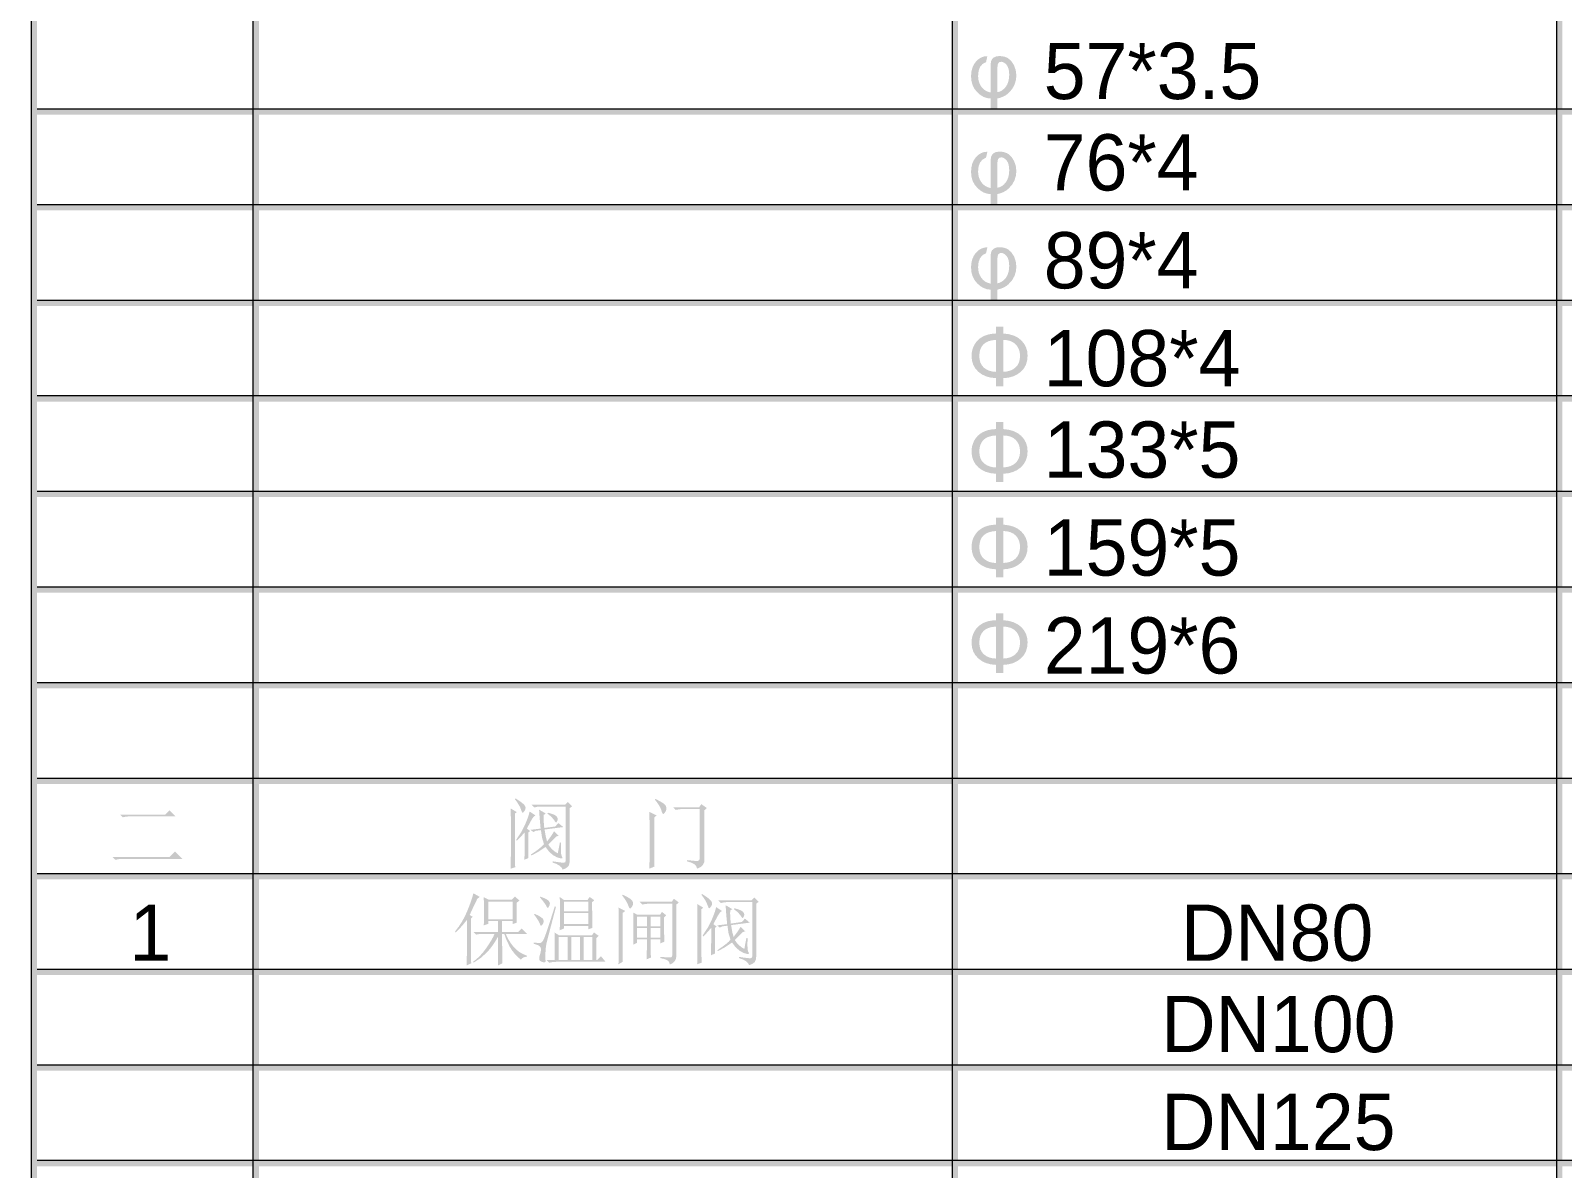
# Model space of a CAD drawing. Header units: millimetres. Extents: x 0 to 169, y 13 to 258.
# Drawn here: x 0 to 82.7, y 136.6 to 198 of the extents above; entities that cross this region are included whole.
import ezdxf

# ---------------------------------------------------------------- set-up
doc = ezdxf.new("R2010")
doc.units = ezdxf.units.MM

msp = doc.modelspace()

# ---------------------------------------------------------------- hatches: boundary and pattern name
h = msp.add_hatch(color=0)
h.dxf.hatch_style = 2
h.paths.add_polyline_path([(0, 12.706615), (0.338667, 12.706615), (0.338667, 258.105892), (0, 258.105892)])
h = msp.add_hatch(color=0)
h.dxf.hatch_style = 2
h.paths.add_polyline_path([(0, 12.706615), (0.338667, 12.706615), (0.338667, 258.105892), (0, 258.105892)])
h = msp.add_hatch(color=0)
h.dxf.hatch_style = 2
h.paths.add_polyline_path([(11.9888, 12.706615), (12.327467, 12.706615), (12.327467, 241.638226), (11.9888, 241.638226)])
h = msp.add_hatch(color=0)
h.dxf.hatch_style = 2
h.paths.add_polyline_path([(49.748722, 12.706615), (50.087385, 12.706615), (50.087385, 241.638226), (49.748722, 241.638226)])
h = msp.add_hatch(color=0)
h.dxf.hatch_style = 2
h.paths.add_polyline_path([(82.398306, 12.706615), (82.736969, 12.706615), (82.736969, 219.317976), (82.398306, 219.317976)])
h = msp.add_hatch(color=0)
h.paths.add_polyline_path([(51.679078, 196.66391), (51.60742, 196.344205), (51.419318, 196.241799), (51.284959, 196.083067), (51.204344, 195.86749), (51.177472, 195.594552), (51.187894, 195.437542), (51.219502, 195.289317), (51.272815, 195.150393), (51.348349, 195.021288), (51.442228, 194.907772), (51.557811, 194.815961), (51.694064, 194.746886), (51.849955, 194.701583), (51.849955, 196.063085), (51.858223, 196.25601), (51.883028, 196.399326), (51.934015, 196.506124), (52.026344, 196.592252), (52.154501, 196.64944), (52.324, 196.669422), (52.465593, 196.661326), (52.592717, 196.637727), (52.705372, 196.599659), (52.803557, 196.548155), (52.973056, 196.395881), (53.11775, 196.173328), (53.212146, 195.903233), (53.24453, 195.616601), (53.219725, 195.368554), (53.145311, 195.120507), (53.013019, 194.881417), (52.814582, 194.662998), (52.690558, 194.564727), (52.549998, 194.484542), (52.392902, 194.421928), (52.219269, 194.376366), (52.219269, 193.582616), (51.849955, 193.582616), (51.849955, 194.376366), (51.662025, 194.397123), (51.479263, 194.459738), (51.302701, 194.564727), (51.133375, 194.712608), (50.985494, 194.891236), (50.880505, 195.095702), (50.81789, 195.324973), (50.797134, 195.578016), (50.81367, 195.81056), (50.86328, 196.020366), (50.945962, 196.207435), (51.061717, 196.371766), (51.200038, 196.501904), (51.349727, 196.594319), (51.509752, 196.648493)])
h.paths.add_polyline_path([(52.219269, 194.71812), (52.346479, 194.751279), (52.463871, 194.809759), (52.571961, 194.894078), (52.671266, 195.004752), (52.751709, 195.138163), (52.810447, 195.290695), (52.846449, 195.462863), (52.858679, 195.655186), (52.849549, 195.825546), (52.82285, 195.972135), (52.779614, 196.093919), (52.720875, 196.189865), (52.649648, 196.263073), (52.57687, 196.316644), (52.503059, 196.349545), (52.428731, 196.360741), (52.332268, 196.34076), (52.268878, 196.283571), (52.247174, 196.235081), (52.231671, 196.164371), (52.22237, 196.071956), (52.219269, 195.958354)])
h = msp.add_hatch(color=0)
h.dxf.hatch_style = 2
h.paths.add_polyline_path([(0.338667, 193.494642), (168.994667, 193.494642), (168.994667, 193.833305), (0.338667, 193.833305)])
h = msp.add_hatch(color=0)
h.paths.add_polyline_path([(51.679078, 191.499243), (51.60742, 191.179538), (51.419318, 191.077133), (51.284959, 190.9184), (51.204344, 190.702823), (51.177472, 190.429885), (51.187894, 190.272875), (51.219502, 190.12465), (51.272815, 189.985726), (51.348349, 189.856622), (51.442228, 189.743106), (51.557811, 189.651294), (51.694064, 189.58222), (51.849955, 189.536917), (51.849955, 190.898418), (51.858223, 191.091344), (51.883028, 191.23466), (51.934015, 191.341458), (52.026344, 191.427585), (52.154501, 191.484774), (52.324, 191.504755), (52.465593, 191.496659), (52.592717, 191.47306), (52.705372, 191.434992), (52.803557, 191.383488), (52.973056, 191.231215), (53.11775, 191.008661), (53.212146, 190.738566), (53.24453, 190.451934), (53.219725, 190.203887), (53.145311, 189.95584), (53.013019, 189.716751), (52.814582, 189.498332), (52.690558, 189.40006), (52.549998, 189.319876), (52.392902, 189.257261), (52.219269, 189.2117), (52.219269, 188.41795), (51.849955, 188.41795), (51.849955, 189.2117), (51.662025, 189.232456), (51.479263, 189.295071), (51.302701, 189.40006), (51.133375, 189.547941), (50.985494, 189.726569), (50.880505, 189.931036), (50.81789, 190.160307), (50.797134, 190.413349), (50.81367, 190.645893), (50.86328, 190.855699), (50.945962, 191.042768), (51.061717, 191.207099), (51.200038, 191.337237), (51.349727, 191.429652), (51.509752, 191.483826)])
h.paths.add_polyline_path([(52.219269, 189.553453), (52.346479, 189.586612), (52.463871, 189.645093), (52.571961, 189.729411), (52.671266, 189.840085), (52.751709, 189.973496), (52.810447, 190.126028), (52.846449, 190.298197), (52.858679, 190.490519), (52.849549, 190.660879), (52.82285, 190.807468), (52.779614, 190.929252), (52.720875, 191.025198), (52.649648, 191.098406), (52.57687, 191.151977), (52.503059, 191.184878), (52.428731, 191.196075), (52.332268, 191.176093), (52.268878, 191.118905), (52.247174, 191.070415), (52.231671, 190.999704), (52.22237, 190.90729), (52.219269, 190.793688)])
h = msp.add_hatch(color=0)
h.dxf.hatch_style = 2
h.paths.add_polyline_path([(0.338667, 188.329976), (168.994667, 188.329976), (168.994667, 188.668639), (0.338667, 188.668639)])
h = msp.add_hatch(color=0)
h.paths.add_polyline_path([(51.679078, 186.334576), (51.60742, 186.014872), (51.419318, 185.912466), (51.284959, 185.753733), (51.204344, 185.538156), (51.177472, 185.265219), (51.187894, 185.108209), (51.219502, 184.959983), (51.272815, 184.82106), (51.348349, 184.691955), (51.442228, 184.578439), (51.557811, 184.486627), (51.694064, 184.417553), (51.849955, 184.37225), (51.849955, 185.733752), (51.858223, 185.926677), (51.883028, 186.069993), (51.934015, 186.176791), (52.026344, 186.262918), (52.154501, 186.320107), (52.324, 186.340089), (52.465593, 186.331993), (52.592717, 186.308394), (52.705372, 186.270325), (52.803557, 186.218821), (52.973056, 186.066548), (53.11775, 185.843995), (53.212146, 185.573899), (53.24453, 185.287267), (53.219725, 185.03922), (53.145311, 184.791174), (53.013019, 184.552084), (52.814582, 184.333665), (52.690558, 184.235394), (52.549998, 184.155209), (52.392902, 184.092594), (52.219269, 184.047033), (52.219269, 183.253283), (51.849955, 183.253283), (51.849955, 184.047033), (51.662025, 184.06779), (51.479263, 184.130404), (51.302701, 184.235394), (51.133375, 184.383274), (50.985494, 184.561903), (50.880505, 184.766369), (50.81789, 184.99564), (50.797134, 185.248682), (50.81367, 185.481226), (50.86328, 185.691033), (50.945962, 185.878101), (51.061717, 186.042432), (51.200038, 186.172571), (51.349727, 186.264985), (51.509752, 186.31916)])
h.paths.add_polyline_path([(52.219269, 184.388786), (52.346479, 184.421946), (52.463871, 184.480426), (52.571961, 184.564745), (52.671266, 184.675418), (52.751709, 184.80883), (52.810447, 184.961361), (52.846449, 185.13353), (52.858679, 185.325852), (52.849549, 185.496212), (52.82285, 185.642801), (52.779614, 185.764585), (52.720875, 185.860531), (52.649648, 185.93374), (52.57687, 185.987311), (52.503059, 186.020211), (52.428731, 186.031408), (52.332268, 186.011426), (52.268878, 185.954238), (52.247174, 185.905748), (52.231671, 185.835038), (52.22237, 185.742623), (52.219269, 185.629021)])
h = msp.add_hatch(color=0)
h.dxf.hatch_style = 2
h.paths.add_polyline_path([(0.338667, 183.165309), (168.994667, 183.165309), (168.994667, 183.503983), (0.338667, 183.503983)])
h = msp.add_hatch(color=0)
h.paths.add_polyline_path([(52.136587, 182.051854), (52.538974, 182.051854), (52.538974, 181.677028), (52.835511, 181.638701), (53.09639, 181.564718), (53.321097, 181.454561), (53.509113, 181.307714), (53.657855, 181.132014), (53.764739, 180.935643), (53.829248, 180.718602), (53.850866, 180.480891), (53.827267, 180.215274), (53.75716, 179.980663), (53.641577, 179.777058), (53.481552, 179.604458), (53.286215, 179.461918), (53.064007, 179.3571), (52.814926, 179.290524), (52.538974, 179.262705), (52.538974, 178.821733), (52.136587, 178.821733), (52.136587, 179.262705), (51.853486, 179.293797), (51.599841, 179.362613), (51.376168, 179.469669), (51.182984, 179.615483), (51.024682, 179.792302), (50.912889, 179.992376), (50.846571, 180.216221), (50.824694, 180.464354), (50.834082, 180.626532), (50.86259, 180.781992), (50.910736, 180.930217), (50.979035, 181.070691), (51.062578, 181.199882), (51.163692, 181.314604), (51.281342, 181.414856), (51.414495, 181.500639), (51.565304, 181.570833), (51.736267, 181.623973), (51.926867, 181.659544), (52.136587, 181.677028)])
h.paths.add_polyline_path([(52.136587, 181.329762), (51.934015, 181.309092), (51.756248, 181.263616), (51.603286, 181.193336), (51.475128, 181.098252), (51.373843, 180.975176), (51.301496, 180.828845), (51.258087, 180.658744), (51.243618, 180.464354), (51.259207, 180.266003), (51.306319, 180.092973), (51.38547, 179.945781), (51.497177, 179.824944), (51.633517, 179.730032), (51.785876, 179.660958), (51.953738, 179.618755), (52.136587, 179.604458)])
h.paths.add_polyline_path([(52.538974, 179.604458), (52.738445, 179.625215), (52.915178, 179.671293), (53.069174, 179.74321), (53.200432, 179.841481), (53.305766, 179.964471), (53.381644, 180.110198), (53.42755, 180.278664), (53.442967, 180.469866), (53.428498, 180.65082), (53.385089, 180.813687), (53.312742, 180.958984), (53.211457, 181.087227), (53.082352, 181.192561), (52.926892, 181.268439), (52.745594, 181.314345), (52.538974, 181.329762)])
h = msp.add_hatch(color=0)
h.dxf.hatch_style = 2
h.paths.add_polyline_path([(0.338667, 178.000642), (168.994667, 178.000642), (168.994667, 178.339305), (0.338667, 178.339305)])
h = msp.add_hatch(color=0)
h.paths.add_polyline_path([(52.136587, 176.887187), (52.538974, 176.887187), (52.538974, 176.512361), (52.835511, 176.474034), (53.09639, 176.400051), (53.321097, 176.289894), (53.509113, 176.143047), (53.657855, 175.967347), (53.764739, 175.770977), (53.829248, 175.553936), (53.850866, 175.316224), (53.827267, 175.050607), (53.75716, 174.815996), (53.641577, 174.612391), (53.481552, 174.439792), (53.286215, 174.297251), (53.064007, 174.192434), (52.814926, 174.125857), (52.538974, 174.098038), (52.538974, 173.657066), (52.136587, 173.657066), (52.136587, 174.098038), (51.853486, 174.12913), (51.599841, 174.197946), (51.376168, 174.305002), (51.182984, 174.450816), (51.024682, 174.627635), (50.912889, 174.827709), (50.846571, 175.051554), (50.824694, 175.299687), (50.834082, 175.461865), (50.86259, 175.617325), (50.910736, 175.765551), (50.979035, 175.906024), (51.062578, 176.035215), (51.163692, 176.149937), (51.281342, 176.250189), (51.414495, 176.335972), (51.565304, 176.406166), (51.736267, 176.459307), (51.926867, 176.494877), (52.136587, 176.512361)])
h.paths.add_polyline_path([(52.136587, 176.165095), (51.934015, 176.144425), (51.756248, 176.09895), (51.603286, 176.02867), (51.475128, 175.933585), (51.373843, 175.810509), (51.301496, 175.664179), (51.258087, 175.494077), (51.243618, 175.299687), (51.259207, 175.101336), (51.306319, 174.928306), (51.38547, 174.781115), (51.497177, 174.660278), (51.633517, 174.565365), (51.785876, 174.496291), (51.953738, 174.454089), (52.136587, 174.439792)])
h.paths.add_polyline_path([(52.538974, 174.439792), (52.738445, 174.460548), (52.915178, 174.506627), (53.069174, 174.578543), (53.200432, 174.676814), (53.305766, 174.799804), (53.381644, 174.945532), (53.42755, 175.113997), (53.442967, 175.3052), (53.428498, 175.486153), (53.385089, 175.64902), (53.312742, 175.794317), (53.211457, 175.922561), (53.082352, 176.027895), (52.926892, 176.103773), (52.745594, 176.149679), (52.538974, 176.165095)])
h = msp.add_hatch(color=0)
h.dxf.hatch_style = 2
h.paths.add_polyline_path([(0.338667, 172.835976), (168.994667, 172.835976), (168.994667, 173.174649), (0.338667, 173.174649)])
h = msp.add_hatch(color=0)
h.paths.add_polyline_path([(52.136587, 171.722521), (52.538974, 171.722521), (52.538974, 171.347694), (52.835511, 171.309368), (53.09639, 171.235384), (53.321097, 171.125227), (53.509113, 170.97838), (53.657855, 170.80268), (53.764739, 170.60631), (53.829248, 170.389269), (53.850866, 170.151557), (53.827267, 169.88594), (53.75716, 169.651329), (53.641577, 169.447724), (53.481552, 169.275125), (53.286215, 169.132584), (53.064007, 169.027767), (52.814926, 168.961191), (52.538974, 168.933372), (52.538974, 168.492399), (52.136587, 168.492399), (52.136587, 168.933372), (51.853486, 168.964464), (51.599841, 169.033279), (51.376168, 169.140336), (51.182984, 169.286149), (51.024682, 169.462969), (50.912889, 169.663043), (50.846571, 169.886888), (50.824694, 170.135021), (50.834082, 170.297199), (50.86259, 170.452659), (50.910736, 170.600884), (50.979035, 170.741358), (51.062578, 170.870549), (51.163692, 170.98527), (51.281342, 171.085523), (51.414495, 171.171306), (51.565304, 171.241499), (51.736267, 171.29464), (51.926867, 171.330211), (52.136587, 171.347694)])
h.paths.add_polyline_path([(52.136587, 171.000429), (51.934015, 170.979758), (51.756248, 170.934283), (51.603286, 170.864003), (51.475128, 170.768918), (51.373843, 170.645842), (51.301496, 170.499512), (51.258087, 170.32941), (51.243618, 170.135021), (51.259207, 169.936669), (51.306319, 169.76364), (51.38547, 169.616448), (51.497177, 169.495611), (51.633517, 169.400699), (51.785876, 169.331625), (51.953738, 169.289422), (52.136587, 169.275125)])
h.paths.add_polyline_path([(52.538974, 169.275125), (52.738445, 169.295882), (52.915178, 169.34196), (53.069174, 169.413876), (53.200432, 169.512148), (53.305766, 169.635137), (53.381644, 169.780865), (53.42755, 169.94933), (53.442967, 170.140533), (53.428498, 170.321487), (53.385089, 170.484354), (53.312742, 170.62965), (53.211457, 170.757894), (53.082352, 170.863228), (52.926892, 170.939106), (52.745594, 170.985012), (52.538974, 171.000429)])
h = msp.add_hatch(color=0)
h.dxf.hatch_style = 2
h.paths.add_polyline_path([(0.338667, 167.671309), (168.994667, 167.671309), (168.994667, 168.009972), (0.338667, 168.009972)])
h = msp.add_hatch(color=0)
h.paths.add_polyline_path([(52.136587, 166.557854), (52.538974, 166.557854), (52.538974, 166.183028), (52.835511, 166.144701), (53.09639, 166.070718), (53.321097, 165.960561), (53.509113, 165.813714), (53.657855, 165.638014), (53.764739, 165.441643), (53.829248, 165.224602), (53.850866, 164.986891), (53.827267, 164.721274), (53.75716, 164.486663), (53.641577, 164.283058), (53.481552, 164.110458), (53.286215, 163.967918), (53.064007, 163.8631), (52.814926, 163.796524), (52.538974, 163.768705), (52.538974, 163.327733), (52.136587, 163.327733), (52.136587, 163.768705), (51.853486, 163.799797), (51.599841, 163.868613), (51.376168, 163.975669), (51.182984, 164.121483), (51.024682, 164.298302), (50.912889, 164.498376), (50.846571, 164.722221), (50.824694, 164.970354), (50.834082, 165.132532), (50.86259, 165.287992), (50.910736, 165.436217), (50.979035, 165.576691), (51.062578, 165.705882), (51.163692, 165.820604), (51.281342, 165.920856), (51.414495, 166.006639), (51.565304, 166.076833), (51.736267, 166.129973), (51.926867, 166.165544), (52.136587, 166.183028)])
h.paths.add_polyline_path([(52.136587, 165.835762), (51.934015, 165.815092), (51.756248, 165.769616), (51.603286, 165.699336), (51.475128, 165.604252), (51.373843, 165.481176), (51.301496, 165.334845), (51.258087, 165.164744), (51.243618, 164.970354), (51.259207, 164.772003), (51.306319, 164.598973), (51.38547, 164.451781), (51.497177, 164.330944), (51.633517, 164.236032), (51.785876, 164.166958), (51.953738, 164.124755), (52.136587, 164.110458)])
h.paths.add_polyline_path([(52.538974, 164.110458), (52.738445, 164.131215), (52.915178, 164.177293), (53.069174, 164.24921), (53.200432, 164.347481), (53.305766, 164.470471), (53.381644, 164.616198), (53.42755, 164.784664), (53.442967, 164.975866), (53.428498, 165.15682), (53.385089, 165.319687), (53.312742, 165.464984), (53.211457, 165.593227), (53.082352, 165.698561), (52.926892, 165.774439), (52.745594, 165.820345), (52.538974, 165.835762)])
h = msp.add_hatch(color=0)
h.dxf.hatch_style = 2
h.paths.add_polyline_path([(0.338667, 162.499587), (168.994667, 162.499587), (168.994667, 162.846713), (0.338667, 162.846713)])
h = msp.add_hatch(color=0)
h.dxf.hatch_style = 2
h.paths.add_polyline_path([(0.338667, 157.33492), (168.994667, 157.33492), (168.994667, 157.673594), (0.338667, 157.673594)])
h = msp.add_hatch(color=0)
h.paths.add_polyline_path([(26.671102, 153.233878), (26.678337, 153.500529), (26.683505, 153.837459), (26.686605, 154.244669), (26.687639, 154.72216), (26.549146, 154.562996), (26.431324, 154.432772), (26.334172, 154.331486), (26.257691, 154.259139), (26.224618, 154.308748), (26.506427, 154.74283), (26.726224, 155.185181), (26.811921, 155.393953), (26.878497, 155.573787), (26.925437, 155.724683), (26.952222, 155.846639), (27.266415, 155.631665), (27.167196, 155.561385), (27.067977, 155.416691), (26.952222, 155.201717), (26.803394, 154.920597), (26.985295, 154.788306), (26.886076, 154.72216), (26.886076, 153.333097)])
h.paths.add_polyline_path([(27.960946, 154.060701), (28.073601, 153.906706), (28.196591, 153.775447), (28.329916, 153.666927), (28.473576, 153.581144), (28.589332, 154.176457), (28.655477, 154.15992), (28.638941, 153.812655), (28.655477, 153.553583), (28.680282, 153.445407), (28.721623, 153.36617), (28.726791, 153.338265), (28.709221, 153.320695), (28.668913, 153.31346), (28.605868, 153.316561), (28.436369, 153.36617), (28.22553, 153.481925), (28.006421, 153.667961), (27.812118, 153.92841), (27.43178, 153.672095), (27.051441, 153.465389), (27.018368, 153.514998), (27.261247, 153.680363), (27.460718, 153.829191), (27.616781, 153.961483), (27.729436, 154.077238), (27.621949, 154.432772), (27.564071, 154.837915), (27.299488, 154.804842), (27.15066, 154.738696), (27.001832, 154.854451), (27.547535, 154.920597), (27.497925, 155.449764), (27.464852, 155.945858), (27.828655, 155.730884), (27.712899, 155.664738), (27.708765, 155.514876), (27.712899, 155.346411), (27.725302, 155.159342), (27.745972, 154.95367), (28.341285, 155.036352), (28.506649, 155.218253), (28.771233, 155.00328), (27.762509, 154.870988), (27.820386, 154.51132), (27.8948, 154.226066), (28.097372, 154.494783), (28.275139, 154.771769), (28.523186, 154.540259), (28.390894, 154.490649), (28.167652, 154.267407)])
h.paths.add_polyline_path([(27.94441, 155.780493), (28.108741, 155.731917), (28.237932, 155.685408), (28.331983, 155.640967), (28.390894, 155.598592), (28.452906, 155.520044), (28.473576, 155.449764), (28.465308, 155.392575), (28.440503, 155.322984), (28.411565, 155.268552), (28.390894, 155.251326), (28.337151, 155.284399), (28.275139, 155.383618), (28.126311, 155.561385), (27.911337, 155.730884)])
h.paths.add_polyline_path([(26.191545, 156.557707), (26.363111, 156.442985), (26.49747, 156.346867), (26.594621, 156.269352), (26.654566, 156.210441), (26.716578, 156.11949), (26.737248, 156.045076), (26.720712, 155.958949), (26.671102, 155.868687), (26.617359, 155.801853), (26.58842, 155.780493), (26.563615, 155.790828), (26.538811, 155.821834), (26.514006, 155.873511), (26.489201, 155.945858), (26.437525, 156.074015), (26.365178, 156.210441), (26.27216, 156.355135), (26.158472, 156.508097)])
h.paths.add_polyline_path([(26.158472, 153.349634), (26.162606, 153.080916), (26.175009, 152.837003), (25.926962, 152.754321), (25.934197, 153.095386), (25.939364, 153.50673), (25.942465, 153.988354), (25.943498, 154.540259), (25.94324, 154.820087), (25.942465, 155.072526), (25.941173, 155.297577), (25.939364, 155.495239), (25.937039, 155.665513), (25.934197, 155.808398), (25.930838, 155.923895), (25.926962, 156.012003), (26.257691, 155.813566), (26.158472, 155.730884)])
h.paths.add_polyline_path([(28.192457, 153.151196), (28.429221, 153.11597), (28.610691, 153.09263), (28.737385, 153.080658), (28.809818, 153.079538), (28.879409, 153.109166), (28.903524, 153.184269), (28.903524, 156.111222), (27.514462, 156.111222), (27.369768, 156.09882), (27.200269, 156.061613), (27.051441, 156.210441), (28.870451, 156.210441), (29.01928, 156.359269), (29.25079, 156.127759), (29.118498, 156.02854), (29.118498, 153.184269), (29.098517, 153.001679), (29.041328, 152.881101), (28.994733, 152.835712), (28.929018, 152.790839), (28.843666, 152.747), (28.73816, 152.704712), (28.673047, 152.821501), (28.560393, 152.92382), (28.400196, 153.01167), (28.192457, 153.08505)])
h = msp.add_hatch(color=0)
h.paths.add_polyline_path([(33.748707, 156.524634), (33.968848, 156.409912), (34.133179, 156.313794), (34.2417, 156.236279), (34.29441, 156.177368), (34.331617, 156.086418), (34.344019, 156.012003), (34.327483, 155.912785), (34.277873, 155.813566), (34.219996, 155.739152), (34.178655, 155.714347), (34.147649, 155.724683), (34.120777, 155.755688), (34.098039, 155.807365), (34.079436, 155.879712), (34.031893, 156.01097), (33.955412, 156.156697), (33.849992, 156.316894), (33.715634, 156.491561)])
h.paths.add_polyline_path([(33.417977, 152.754321), (33.421853, 152.838565), (33.425212, 152.950778), (33.428054, 153.091025), (33.43038, 153.259372), (33.432188, 153.455883), (33.43348, 153.680621), (33.434256, 153.933653), (33.434514, 154.215042), (33.434256, 154.498993), (33.43348, 154.759625), (33.432188, 154.996874), (33.43038, 155.210674), (33.428054, 155.400962), (33.425212, 155.567672), (33.421853, 155.710741), (33.417977, 155.830102), (33.814852, 155.631665), (33.682561, 155.51591), (33.682561, 153.349634), (33.686695, 153.089184), (33.699097, 152.870076)])
h.paths.add_polyline_path([(34.691285, 156.078149), (36.11342, 156.078149), (36.229175, 156.243514), (36.526832, 156.02854), (36.39454, 155.912785), (36.39454, 153.283488), (36.382138, 153.101587), (36.311858, 152.952759), (36.1837, 152.837003), (35.997665, 152.754321), (35.957357, 152.884546), (35.852971, 152.9941), (35.684506, 153.082983), (35.451962, 153.151196), (35.451962, 153.217342), (35.745484, 153.188403), (35.964592, 153.167733), (36.044174, 153.173934), (36.101018, 153.209074), (36.135124, 153.273153), (36.146493, 153.36617), (36.146493, 155.978931), (35.236988, 155.978931), (35.030282, 155.966528), (34.840113, 155.929321)])
h = msp.add_hatch(color=0)
h.paths.add_polyline_path([(4.835922, 155.681274), (7.266781, 155.681274), (7.498292, 155.912785), (7.829021, 155.582056), (5.365089, 155.582056), (5.170785, 155.569653), (4.98475, 155.532446)])
h.paths.add_polyline_path([(4.42251, 153.382707), (7.498292, 153.382707), (7.795948, 153.680363), (8.192823, 153.283488), (4.98475, 153.283488), (4.765642, 153.271086), (4.571339, 153.233878)])
h = msp.add_hatch(color=0)
h.dxf.hatch_style = 2
h.paths.add_polyline_path([(0.338667, 152.170253), (168.994667, 152.170253), (168.994667, 152.508917), (0.338667, 152.508917)])
h = msp.add_hatch(color=0)
h.paths.add_polyline_path([(26.245785, 150.913483), (26.246818, 150.536245), (26.249919, 150.231354), (26.255086, 149.99881), (26.262321, 149.838613), (26.030811, 149.755931), (26.030811, 149.921295), (25.468571, 149.921295), (25.468571, 149.325983), (26.328467, 149.325983), (26.526905, 149.52442), (26.824561, 149.226764), (25.667009, 149.226764), (25.735308, 149.066653), (25.824794, 148.900858), (25.935985, 148.729895), (26.069396, 148.554281), (26.224339, 148.389864), (26.399436, 148.251802), (26.59417, 148.139578), (26.808024, 148.052675), (26.808024, 148.003066), (26.706738, 147.98653), (26.617855, 147.953457), (26.541374, 147.903847), (26.477295, 147.837701), (26.29126, 148.005133), (26.13003, 148.176699), (25.993604, 148.352399), (25.881983, 148.532233), (25.70835, 148.887766), (25.584326, 149.226764), (25.468571, 149.226764), (25.46883, 148.919806), (25.469605, 148.643854), (25.470897, 148.398907), (25.472705, 148.184967), (25.475031, 148.002032), (25.477873, 147.850104), (25.481232, 147.729181), (25.485108, 147.639264), (25.237061, 147.523509), (25.240936, 147.638489), (25.244295, 147.776723), (25.247138, 147.938212), (25.249463, 148.122955), (25.251272, 148.330953), (25.252564, 148.562205), (25.253339, 148.816711), (25.253597, 149.094472), (25.117258, 148.855727), (24.973166, 148.635586), (24.821841, 148.434047), (24.663797, 148.251113), (24.319976, 147.932786), (23.930681, 147.672337), (23.897608, 147.721946), (24.091911, 147.874908), (24.277946, 148.052675), (24.455713, 148.255247), (24.625212, 148.482623), (24.776107, 148.708966), (24.898063, 148.908437), (24.991081, 149.081036), (25.05516, 149.226764), (24.277946, 149.226764), (24.062972, 149.193691), (23.930681, 149.325983), (25.253597, 149.325983), (25.253597, 149.921295), (24.724431, 149.921295), (24.724431, 149.772467), (24.476384, 149.689785), (24.488786, 150.03705), (24.49292, 150.417389), (24.476384, 151.211139), (24.740967, 151.078847), (25.997738, 151.078847), (26.163102, 151.244212), (26.411149, 151.029238)])
h.paths.add_polyline_path([(24.724431, 150.979628), (24.724431, 150.020514), (26.030811, 150.020514), (26.030811, 150.979628)])
h.paths.add_polyline_path([(23.781852, 148.49916), (23.782886, 148.222174), (23.785987, 147.98653), (23.791154, 147.792226), (23.798389, 147.639264), (23.550342, 147.523509), (23.557577, 147.8284), (23.562744, 148.098151), (23.565845, 148.332762), (23.566878, 148.532233), (23.566878, 149.987441), (23.398413, 149.777635), (23.240283, 149.5947), (23.092489, 149.438637), (22.95503, 149.309446), (22.921957, 149.359056), (23.125648, 149.623639), (23.307118, 149.904759), (23.466885, 150.202415), (23.605464, 150.516608), (23.721133, 150.815297), (23.81148, 151.066445), (23.87599, 151.27005), (23.914144, 151.426113), (24.26141, 151.227675), (24.129118, 151.128457), (23.99786, 150.856639), (23.885205, 150.619961), (23.791154, 150.418422), (23.715707, 150.252024), (23.881071, 150.152806), (23.781852, 150.053587)])
h = msp.add_hatch(color=0)
h.paths.add_polyline_path([(28.808936, 150.963092), (28.808936, 150.450462), (30.115316, 150.450462), (30.115316, 150.963092)])
h.paths.add_polyline_path([(28.808936, 150.351243), (28.808936, 149.755931), (30.115316, 149.755931), (30.115316, 150.351243)])
h.paths.add_polyline_path([(28.527816, 149.061399), (28.527816, 147.821165), (29.007373, 147.821165), (29.007373, 149.061399)])
h.paths.add_polyline_path([(29.205811, 149.061399), (29.205811, 147.821165), (29.668832, 147.821165), (29.668832, 149.061399)])
h.paths.add_polyline_path([(29.867269, 149.061399), (29.867269, 147.821165), (30.346826, 147.821165), (30.346826, 149.061399)])
h.paths.add_polyline_path([(28.577425, 149.425201), (28.58466, 149.602968), (28.589828, 149.822076), (28.592928, 150.082526), (28.593962, 150.384316), (28.592928, 150.678872), (28.589828, 150.917617), (28.58466, 151.100551), (28.577425, 151.227675), (28.808936, 151.062311), (30.082243, 151.062311), (30.197998, 151.227675), (30.446045, 151.045774), (30.33029, 150.946556), (30.331323, 150.487669), (30.334424, 150.103196), (30.339592, 149.793138), (30.346826, 149.557493), (30.115316, 149.474811), (30.115316, 149.656712), (28.808936, 149.656712), (28.808936, 149.52442)])
h.paths.add_polyline_path([(28.296306, 149.309446), (28.527816, 149.160618), (30.33029, 149.160618), (30.429509, 149.309446), (30.677556, 149.127545), (30.5618, 149.01179), (30.5618, 147.821165), (30.61141, 147.821165), (30.809847, 148.019602), (31.057894, 147.721946), (28.412061, 147.721946), (28.205355, 147.709544), (28.015186, 147.672337), (27.866358, 147.821165), (28.312842, 147.821165), (28.312842, 148.912571), (28.308708, 149.094472)])
h.paths.add_polyline_path([(28.378988, 150.698509), (28.265827, 150.26883), (28.166167, 149.889342), (28.080072, 149.560109), (28.007607, 149.281196), (27.948835, 149.052668), (27.903823, 148.874589), (27.872634, 148.747024), (27.855333, 148.670036), (27.82226, 148.441971), (27.805724, 148.168431), (27.803571, 148.030971), (27.805035, 147.91625), (27.8096, 147.824266), (27.816748, 147.755019), (27.800212, 147.70541), (27.750602, 147.688873), (27.672743, 147.700587), (27.574214, 147.73297), (27.494976, 147.791537), (27.469483, 147.887311), (27.481885, 147.998932), (27.519092, 148.135358), (27.556299, 148.284186), (27.568701, 148.399941), (27.54872, 148.490891), (27.491531, 148.565306), (27.443903, 148.598378), (27.375087, 148.631451), (27.284567, 148.664524), (27.171826, 148.697597), (27.171826, 148.763743), (27.306185, 148.74936), (27.411605, 148.739627), (27.488086, 148.735063), (27.535628, 148.736182), (27.606597, 148.777523), (27.689969, 148.88501), (27.719672, 148.944428), (27.763263, 149.052356), (27.820678, 149.208731), (27.891851, 149.413488), (27.976719, 149.666563), (28.075217, 149.96789), (28.187279, 150.317406), (28.312842, 150.715045)])
h.paths.add_polyline_path([(27.221436, 150.31817), (27.41884, 150.223086), (27.564567, 150.136269), (27.658618, 150.057721), (27.700993, 149.987441), (27.709261, 149.864107), (27.66792, 149.761443), (27.610043, 149.694608), (27.568701, 149.673248), (27.535628, 149.702187), (27.502556, 149.789003), (27.458114, 149.882021), (27.390934, 149.995709), (27.301017, 150.130068), (27.188363, 150.285097)])
h.paths.add_polyline_path([(27.535628, 151.244212), (27.679289, 151.188401), (27.796078, 151.136725), (27.885995, 151.089183), (27.94904, 151.045774), (28.023454, 150.963092), (28.048259, 150.88041), (28.036545, 150.806685), (28.004161, 150.720557), (27.966265, 150.653722), (27.932503, 150.632363), (27.895296, 150.661302), (27.849821, 150.748118), (27.79091, 150.84527), (27.713395, 150.954824), (27.617277, 151.07678), (27.502556, 151.211139)])
h = msp.add_hatch(color=0)
h.paths.add_polyline_path([(33.488753, 149.540957), (33.488753, 149.028326), (34.01792, 149.028326), (34.01792, 149.540957)])
h.paths.add_polyline_path([(33.488753, 148.929108), (33.489787, 148.60768), (33.492888, 148.337929), (33.498055, 148.119855), (33.50529, 147.953457), (33.27378, 147.854238), (33.286182, 148.42888), (33.290316, 148.929108), (32.761149, 148.929108), (32.761149, 148.747207), (32.546175, 148.647988), (32.55341, 148.842291), (32.558578, 149.061399), (32.561678, 149.305312), (32.562712, 149.57403), (32.561678, 149.835512), (32.558578, 150.057721), (32.55341, 150.240655), (32.546175, 150.384316), (32.761149, 150.268561), (34.001384, 150.268561), (34.100602, 150.417389), (34.332113, 150.235488), (34.216358, 150.119733), (34.216358, 149.309446), (34.232894, 148.813352), (34.01792, 148.714134), (34.01792, 148.929108)])
h.paths.add_polyline_path([(32.761149, 150.169342), (32.761149, 149.640175), (33.290316, 149.640175), (33.290316, 150.169342)])
h.paths.add_polyline_path([(33.488753, 150.169342), (33.488753, 149.640175), (34.01792, 149.640175), (34.01792, 150.169342)])
h.paths.add_polyline_path([(32.761149, 149.540957), (32.761149, 149.028326), (33.290316, 149.028326), (33.290316, 149.540957)])
h.paths.add_polyline_path([(31.983936, 151.343431), (32.176172, 151.250413), (32.322933, 151.169798), (32.424219, 151.101585), (32.48003, 151.045774), (32.529639, 150.954824), (32.546175, 150.88041), (32.529639, 150.793593), (32.48003, 150.698509), (32.426286, 150.624095), (32.397347, 150.59929), (32.365308, 150.609625), (32.335336, 150.640631), (32.30743, 150.692308), (32.281592, 150.764655), (32.229916, 150.885577), (32.157569, 151.016836), (32.064551, 151.158429), (31.950863, 151.310358)])
h.paths.add_polyline_path([(31.752425, 150.648899), (32.116227, 150.466998), (31.983936, 150.36778), (31.983936, 147.721946), (31.752425, 147.589655), (31.75966, 147.943121), (31.764828, 148.342063), (31.767928, 148.786481), (31.768962, 149.276373), (31.768703, 149.522095), (31.767928, 149.746629), (31.766636, 149.949976), (31.764828, 150.132135), (31.762502, 150.293107), (31.75966, 150.432892), (31.756301, 150.551489)])
h.paths.add_polyline_path([(34.01792, 147.920384), (34.01792, 147.98653), (34.232894, 147.972146), (34.398259, 147.962414), (34.514014, 147.957849), (34.58016, 147.958969), (34.642171, 147.999621), (34.662842, 148.102285), (34.662842, 150.863873), (33.439144, 150.863873), (33.232438, 150.851471), (33.042269, 150.814264), (32.893441, 150.963092), (34.629769, 150.963092), (34.745524, 151.128457), (35.010108, 150.930019), (34.877816, 150.814264), (34.877816, 148.036139), (34.856112, 147.883177), (34.791, 147.755019), (34.682479, 147.651666), (34.53055, 147.573118), (34.49231, 147.700242), (34.394125, 147.800494), (34.235995, 147.873875)])
h = msp.add_hatch(color=0)
h.paths.add_polyline_path([(36.746436, 148.069212), (36.75367, 148.335862), (36.758838, 148.672793), (36.761939, 149.080003), (36.762972, 149.557493), (36.624479, 149.39833), (36.506657, 149.268105), (36.409505, 149.166819), (36.333024, 149.094472), (36.299951, 149.144082), (36.58176, 149.578164), (36.801557, 150.020514), (36.887254, 150.229287), (36.953831, 150.409121), (37.00077, 150.560016), (37.027556, 150.681972), (37.341748, 150.466998), (37.24253, 150.396718), (37.143311, 150.252024), (37.027556, 150.03705), (36.878727, 149.755931), (37.060628, 149.623639), (36.96141, 149.557493), (36.96141, 148.168431)])
h.paths.add_polyline_path([(38.03628, 148.896035), (38.148934, 148.742039), (38.271924, 148.610781), (38.405249, 148.50226), (38.54891, 148.416477), (38.664665, 149.01179), (38.730811, 148.995253), (38.714274, 148.647988), (38.730811, 148.388917), (38.755615, 148.280741), (38.796957, 148.201503), (38.802124, 148.173598), (38.784554, 148.156028), (38.744247, 148.148794), (38.681201, 148.151894), (38.511703, 148.201503), (38.300863, 148.317259), (38.081755, 148.503294), (37.887451, 148.763743), (37.507113, 148.507428), (37.126774, 148.300722), (37.093701, 148.350332), (37.336581, 148.515696), (37.536052, 148.664524), (37.692114, 148.796816), (37.804769, 148.912571), (37.697282, 149.268105), (37.639405, 149.673248), (37.374821, 149.640175), (37.225993, 149.57403), (37.077165, 149.689785), (37.622868, 149.755931), (37.573259, 150.285097), (37.540186, 150.781191), (37.903988, 150.566217), (37.788233, 150.500071), (37.784099, 150.35021), (37.788233, 150.181744), (37.800635, 149.994676), (37.821306, 149.789003), (38.416618, 149.871686), (38.581983, 150.053587), (38.846566, 149.838613), (37.837842, 149.706321), (37.89572, 149.346653), (37.970134, 149.061399), (38.172705, 149.330117), (38.350472, 149.607102), (38.598519, 149.375592), (38.466227, 149.325983), (38.242985, 149.10274)])
h.paths.add_polyline_path([(38.019743, 150.615826), (38.184074, 150.567251), (38.313265, 150.520742), (38.407316, 150.4763), (38.466227, 150.433925), (38.528239, 150.355377), (38.54891, 150.285097), (38.540641, 150.227909), (38.515837, 150.158318), (38.486898, 150.103885), (38.466227, 150.08666), (38.412484, 150.119733), (38.350472, 150.218951), (38.201644, 150.396718), (37.98667, 150.566217)])
h.paths.add_polyline_path([(36.266878, 151.39304), (36.438444, 151.278318), (36.572803, 151.1822), (36.669955, 151.104685), (36.729899, 151.045774), (36.791911, 150.954824), (36.812582, 150.88041), (36.796045, 150.794282), (36.746436, 150.704021), (36.692692, 150.637186), (36.663753, 150.615826), (36.638949, 150.626162), (36.614144, 150.657168), (36.589339, 150.708844), (36.564535, 150.781191), (36.512858, 150.909349), (36.440511, 151.045774), (36.347494, 151.190468), (36.233806, 151.343431)])
h.paths.add_polyline_path([(36.233806, 148.184967), (36.23794, 147.91625), (36.250342, 147.672337), (36.002295, 147.589655), (36.00953, 147.930719), (36.014697, 148.342063), (36.017798, 148.823688), (36.018832, 149.375592), (36.018573, 149.65542), (36.017798, 149.907859), (36.016506, 150.13291), (36.014697, 150.330572), (36.012372, 150.500846), (36.00953, 150.643732), (36.006171, 150.759228), (36.002295, 150.847337), (36.333024, 150.648899), (36.233806, 150.566217)])
h.paths.add_polyline_path([(38.26779, 147.98653), (38.504554, 147.951303), (38.686025, 147.927963), (38.812718, 147.915991), (38.885151, 147.914872), (38.954742, 147.944499), (38.978858, 148.019602), (38.978858, 150.946556), (37.589795, 150.946556), (37.445101, 150.934153), (37.275602, 150.896946), (37.126774, 151.045774), (38.945785, 151.045774), (39.094613, 151.194602), (39.326123, 150.963092), (39.193832, 150.863873), (39.193832, 148.019602), (39.17385, 147.837012), (39.116661, 147.716434), (39.070067, 147.671045), (39.004351, 147.626173), (38.918999, 147.582334), (38.813493, 147.540045), (38.748381, 147.656834), (38.635726, 147.759153), (38.475529, 147.847003), (38.26779, 147.920384)])
h = msp.add_hatch(color=0)
h.dxf.hatch_style = 2
h.paths.add_polyline_path([(0.338667, 147.005587), (168.994667, 147.005587), (168.994667, 147.34425), (0.338667, 147.34425)])
h = msp.add_hatch(color=0)
h.dxf.hatch_style = 2
h.paths.add_polyline_path([(0.338667, 141.84092), (168.994667, 141.84092), (168.994667, 142.179583), (0.338667, 142.179583)])
h = msp.add_hatch(color=0)
h.dxf.hatch_style = 2
h.paths.add_polyline_path([(0.338667, 136.676253), (168.994667, 136.676253), (168.994667, 137.014917), (0.338667, 137.014917)])

# ---------------------------------------------------------------- linework, layer by layer
at = {"color": 0, "lineweight": 0}
for points in [[(0.021167, 258.084726), (0.021167, 12.727781)], [(12.009967, 241.617059), (12.009967, 12.727781)], [(49.769889, 241.617059), (49.769889, 12.727781)], [(82.419472, 219.296809), (82.419472, 12.727781)], [(0.359833, 193.812142), (168.9735, 193.812142)], [(0.359833, 188.647476), (168.9735, 188.647476)], [(0.359833, 183.482809), (168.9735, 183.482809)], [(0.359833, 178.318142), (168.9735, 178.318142)], [(0.359833, 173.153476), (168.9735, 173.153476)], [(0.359833, 167.988809), (168.9735, 167.988809)], [(0.359833, 162.824142), (168.9735, 162.824142)], [(0.359833, 157.65242), (168.9735, 157.65242)], [(0.359833, 152.487753), (168.9735, 152.487753)], [(0.359833, 147.323087), (168.9735, 147.323087)], [(0.359833, 142.15842), (168.9735, 142.15842)], [(0.359833, 136.993753), (168.9735, 136.993753)]]:
    msp.add_lwpolyline(points, dxfattribs=at)

# ---------------------------------------------------------------- texts
at = {"color": 0, "attachment_point": 1}
for s, insert, char_height in [('{\\fËÎÌå|b0|i0|c0;57*3.5}', (54.722889, 197.38437), 3.039533), ('{\\fËÎÌå|b0|i0|c0;76*4}', (54.722889, 192.445481), 3.039533), ('{\\fËÎÌå|b0|i0|c0;89*4}', (54.722889, 187.153815), 3.039533), ('{\\fËÎÌå|b0|i0|c0;108*4}', (54.722889, 181.862148), 3.039533), ('{\\fËÎÌå|b0|i0|c0;133*5}', (54.722889, 176.923259), 3.039533), ('{\\fËÎÌå|b0|i0|c0;159*5}', (54.722889, 171.631592), 3.039533), ('{\\fËÎÌå|b0|i0|c0;219*6}', (54.722889, 166.339926), 3.039533), ('{\\fTimes New Roman|b0|i0|c0; }', (66.011778, 161.516748), 2.802467), ('{\\fTimes New Roman|b0|i0|c0;   }', (29.675667, 155.872303), 2.802467), ('{\\fËÎÌå|b0|i0|c0;1}', (5.334, 150.817703), 3.039533), ('{\\fËÎÌå|b0|i0|c0;DN80}', (62.131222, 150.817703), 3.039533), ('{\\fTimes New Roman|b0|i0|c0; }', (5.686778, 145.994526), 2.802467), ('{\\fTimes New Roman|b0|i0|c0; }', (30.734, 145.994526), 2.802467), ('{\\fËÎÌå|b0|i0|c0;DN100}', (61.072889, 145.878815), 3.039533), ('{\\fËÎÌå|b0|i0|c0;DN125}', (61.072889, 140.587148), 3.039533)]:
    msp.add_mtext(s, dxfattribs=dict(at, insert=insert, char_height=char_height))

doc.saveas('drawing.dxf')
